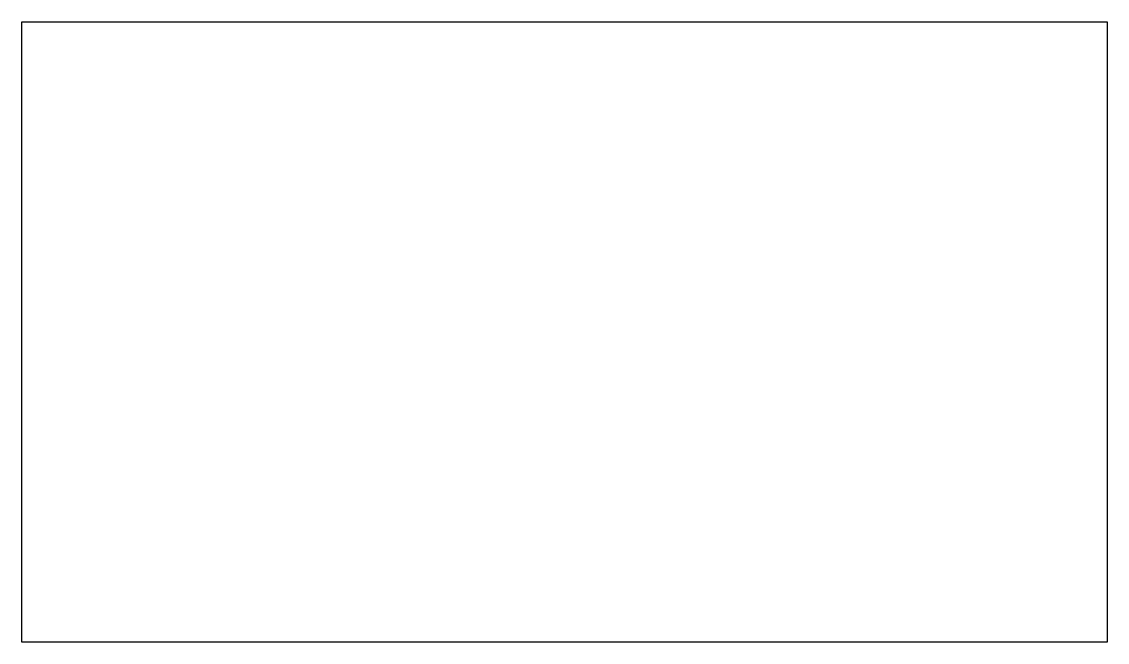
# Model space of a CAD drawing. Extents: x 24.2 to 43.9, y 254.5 to 265.8.
import ezdxf

# ---------------------------------------------------------------- set-up
doc = ezdxf.new("R2010")
doc.units = 0
doc.layers.add('Layer_1', color=7, linetype='CONTINUOUS')

msp = doc.modelspace()

# ---------------------------------------------------------------- linework, layer by layer
at = {"layer": 'Layer_1', "color": 7}
msp.add_lwpolyline([(24.190477, 265.772704), (43.946032, 265.772704), (43.946032, 254.483815), (24.190477, 254.483815), (24.190477, 265.772704)], close=True, dxfattribs=at)

doc.saveas('drawing.dxf')
